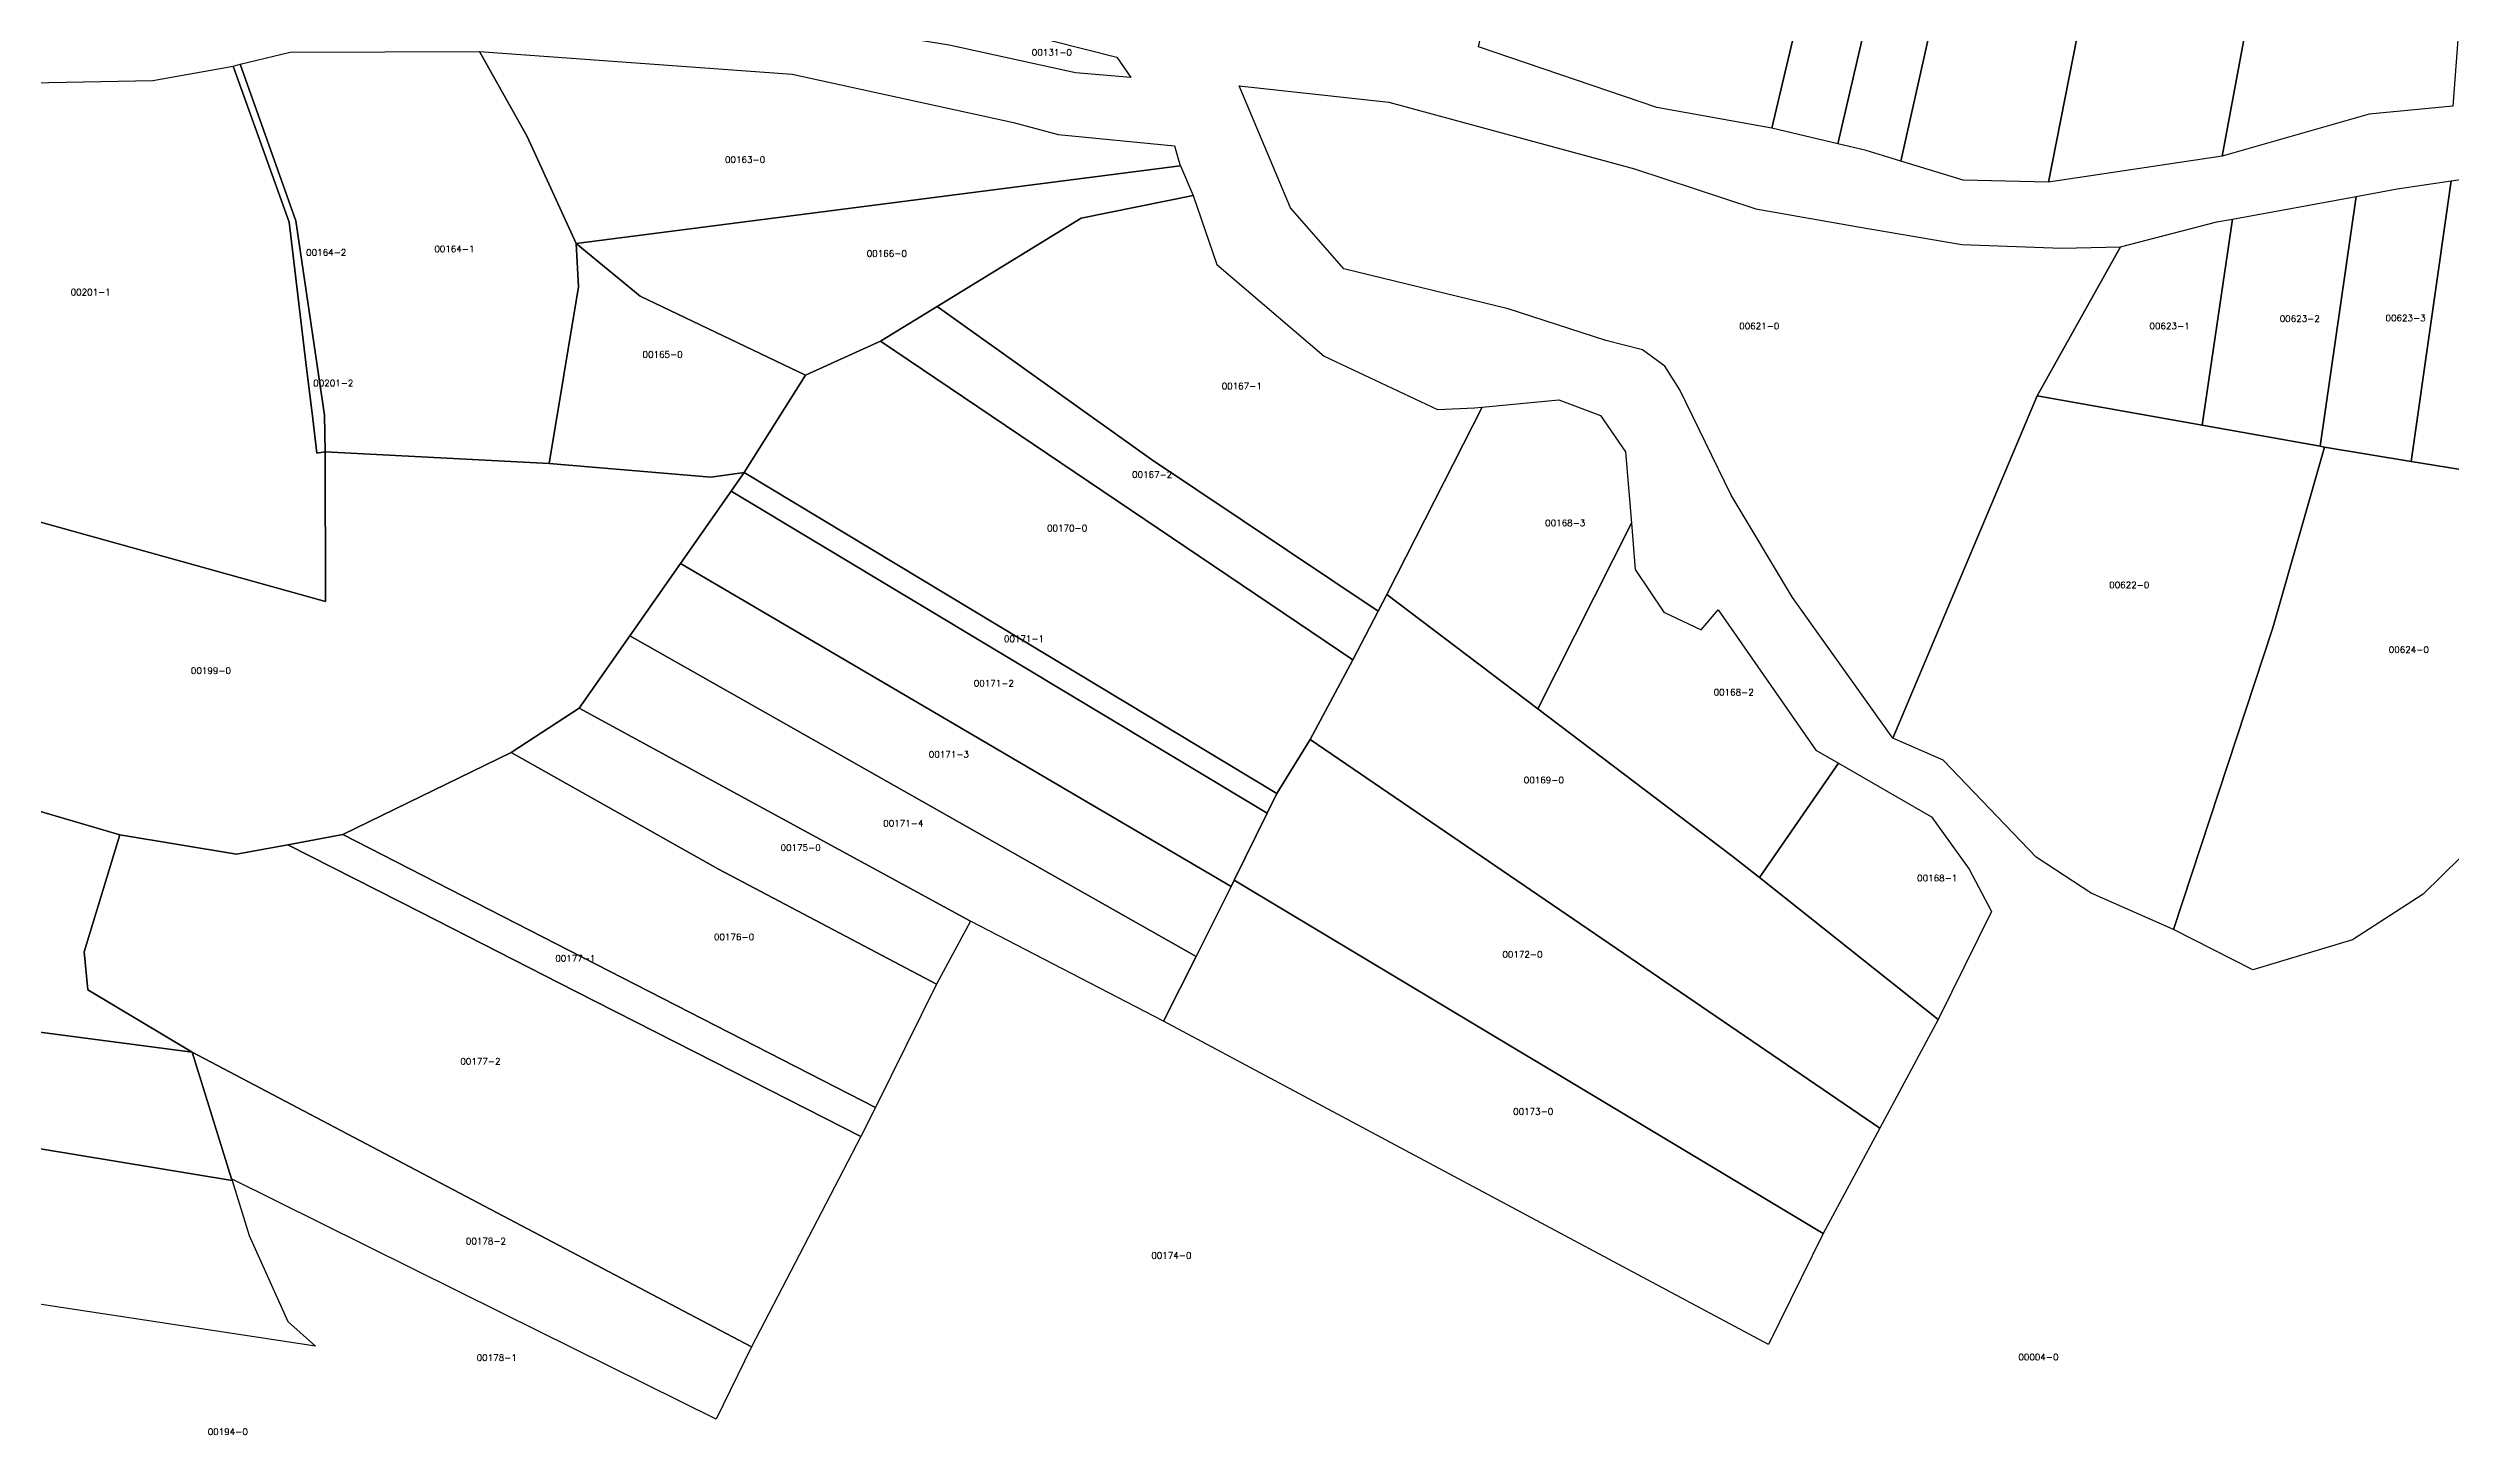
# Model space of a CAD drawing. Header units: metres. Extents: x 7423707 to 7427500, y 4706661 to 4708784.
# Drawn here: x 7424029.1 to 7424403.5, y 4706665.9 to 4706882 of the extents above; entities that cross this region are included whole.
import ezdxf

# ---------------------------------------------------------------- set-up
doc = ezdxf.new("R2010")
doc.units = ezdxf.units.M
doc.layers.add('Numrat_Parcelave', color=7, linetype='Continuous')
doc.layers.add('Parcelat_kadastrale2021', color=7, linetype='Continuous')
doc.styles.get("Standard").update_dxf_attribs({"font": 'simplex.shx'})

msp = doc.modelspace()

# ---------------------------------------------------------------- linework, layer by layer
at = {"layer": 'Parcelat_kadastrale2021'}
for points in [[(7424319.52, 4706962.1), (7424297.57, 4706869.5), (7424279.67, 4706872.73), (7424251.91, 4706882.16), (7424273.19, 4706974.02), (7424280.06, 4706972.51), (7424285.78, 4706966.18), (7424293.37, 4706964.54), (7424301.36, 4706971)], [(7424329.19, 4706958.55), (7424319.12, 4706915.63), (7424307.88, 4706867.07), (7424297.57, 4706869.5), (7424319.52, 4706962.1), (7424325.27, 4706958.26)], [(7424338.89, 4706959.03), (7424317.68, 4706864.38), (7424312.28, 4706866.04), (7424307.88, 4706867.07), (7424319.12, 4706915.63), (7424329.19, 4706958.55)], [(7424317.68, 4706864.38), (7424338.89, 4706959.03), (7424349.16, 4706959.54), (7424359.61, 4706957.47), (7424340.69, 4706861.07), (7424327.41, 4706861.41)], [(7424359.61, 4706957.47), (7424368.42, 4706956.36), (7424383.07, 4706947.52), (7424367.71, 4706865.11), (7424340.69, 4706861.07)], [(7424403.13, 4706935.17), (7424411.13, 4706920.81), (7424405.15, 4706893.01), (7424403.66, 4706872.94), (7424390.61, 4706871.67), (7424367.71, 4706865.11), (7424383.07, 4706947.52), (7424384.29, 4706937.61), (7424391.86, 4706933.01)], [(7424109.89, 4706895.28), (7424130.96, 4706889.27), (7424165.36, 4706888.22), (7424195.57, 4706880.54), (7424197.74, 4706877.37), (7424189.13, 4706878.13), (7424169.44, 4706882.42), (7424130.14, 4706888.75), (7424109.35, 4706890.87)], [(7424072.25, 4706819.08), (7424072.29, 4706795.72), (7424020.61, 4706810.12), (7424002.29, 4706814.75), (7424010, 4706878.07), (7424023.79, 4706876.53), (7424045.43, 4706876.91), (7424057.92, 4706879.17), (7424058.46, 4706877.68), (7424066.67, 4706854.85), (7424069.22, 4706832.96), (7424070.32, 4706824.18), (7424070.96, 4706818.84)], [(7424059.04, 4706879.46), (7424067.7, 4706855.07), (7424072.13, 4706824.75), (7424072.25, 4706819.08), (7424070.96, 4706818.84), (7424070.32, 4706824.18), (7424069.22, 4706832.96), (7424066.67, 4706854.85), (7424058.46, 4706877.68), (7424057.92, 4706879.17)], [(7424096.27, 4706881.47), (7424103.71, 4706868.18), (7424111.34, 4706851.54), (7424111.7, 4706844.76), (7424107.17, 4706817.26), (7424072.25, 4706819.08), (7424072.13, 4706824.75), (7424067.7, 4706855.07), (7424059.04, 4706879.46), (7424066.83, 4706881.34)], [(7424186.42, 4706868.52), (7424204.55, 4706866.74), (7424205.36, 4706863.85), (7424205.46, 4706863.61), (7424205.43, 4706863.61), (7424111.34, 4706851.54), (7424103.71, 4706868.18), (7424096.27, 4706881.47), (7424144.99, 4706877.89), (7424179.48, 4706870.38)], [(7424338.93, 4706827.76), (7424316.46, 4706774.46), (7424300.8, 4706796.36), (7424291.28, 4706812.3), (7424283.24, 4706828.71), (7424280.9, 4706832.42), (7424277.44, 4706834.93), (7424271.71, 4706836.41), (7424256.53, 4706841.33), (7424230.94, 4706847.56), (7424222.64, 4706857.08), (7424214.63, 4706876.09), (7424237.91, 4706873.56), (7424276.22, 4706863.15), (7424295.1, 4706856.93), (7424311.04, 4706854.11), (7424327.19, 4706851.38), (7424342.77, 4706850.8), (7424351.89, 4706850.99)], [(7424111.34, 4706851.54), (7424205.43, 4706863.61), (7424205.46, 4706863.61), (7424207.44, 4706859), (7424190, 4706855.49), (7424167.59, 4706841.73), (7424158.76, 4706836.3), (7424147.06, 4706831), (7424121.33, 4706843.32)], [(7424403.38, 4706861.27), (7424416.77, 4706863.23), (7424410.02, 4706815.46), (7424397.19, 4706817.57)], [(7424388.59, 4706858.86), (7424395, 4706860.03), (7424403.38, 4706861.27), (7424397.19, 4706817.57), (7424383.68, 4706819.8), (7424382.99, 4706819.92)], [(7424236.28, 4706794.21), (7424200.99, 4706817.86), (7424167.59, 4706841.73), (7424190, 4706855.49), (7424207.44, 4706859), (7424211.14, 4706848.26), (7424227.85, 4706833.96), (7424245.52, 4706825.64), (7424251.26, 4706825.89), (7424252.46, 4706826.01), (7424237.64, 4706796.82)], [(7424369.35, 4706855.34), (7424388.59, 4706858.86), (7424382.99, 4706819.92), (7424364.62, 4706823.19)], [(7424351.89, 4706850.99), (7424366.89, 4706854.89), (7424369.35, 4706855.34), (7424364.62, 4706823.19), (7424338.93, 4706827.76)], [(7424111.34, 4706851.54), (7424121.33, 4706843.32), (7424147.06, 4706831), (7424137.51, 4706815.83), (7424132.34, 4706815.09), (7424107.17, 4706817.26), (7424111.7, 4706844.76)], [(7424167.59, 4706841.73), (7424200.99, 4706817.86), (7424236.28, 4706794.21), (7424232.31, 4706786.62), (7424158.76, 4706836.3)], [(7424147.06, 4706831), (7424158.76, 4706836.3), (7424232.31, 4706786.62), (7424225.69, 4706774.23), (7424220.51, 4706765.84), (7424137.51, 4706815.83)], [(7424107.17, 4706817.26), (7424132.34, 4706815.09), (7424137.51, 4706815.83), (7424135.49, 4706812.94), (7424127.59, 4706801.65), (7424119.7, 4706790.38), (7424111.8, 4706779.11), (7424101.25, 4706772.23), (7424075.01, 4706759.42), (7424066.44, 4706757.83), (7424058.44, 4706756.35), (7424040.25, 4706759.39), (7423981.39, 4706776.66), (7423955.33, 4706781.96), (7423935.07, 4706787.14), (7423943.82, 4706803.11), (7423955.76, 4706827.96), (7424002.29, 4706814.75), (7424020.61, 4706810.12), (7424072.29, 4706795.72), (7424072.25, 4706819.08)], [(7424237.64, 4706796.82), (7424252.46, 4706826.01), (7424264.42, 4706827.16), (7424270.89, 4706824.73), (7424274.81, 4706819.07), (7424275.72, 4706807.96), (7424261.14, 4706779.03)], [(7424383.68, 4706819.8), (7424375.62, 4706791.62), (7424360.13, 4706744.61), (7424347.31, 4706750.31), (7424338.77, 4706755.88), (7424324.3, 4706771.03), (7424316.46, 4706774.46), (7424338.93, 4706827.76), (7424364.62, 4706823.19), (7424382.99, 4706819.92)], [(7424375.62, 4706791.62), (7424383.68, 4706819.8), (7424397.19, 4706817.57), (7424410.02, 4706815.46), (7424421.38, 4706813.59), (7424417.19, 4706790.87), (7424413.06, 4706775.91), (7424407.85, 4706758.79), (7424399.06, 4706750.15), (7424388.06, 4706743.03), (7424372.51, 4706738.35), (7424360.13, 4706744.61)], [(7424137.51, 4706815.83), (7424220.51, 4706765.84), (7424218.99, 4706762.74), (7424135.49, 4706812.94)], [(7424127.59, 4706801.65), (7424135.49, 4706812.94), (7424218.99, 4706762.74), (7424213.86, 4706752.31), (7424213.38, 4706751.34)], [(7424295.66, 4706752.72), (7424291.37, 4706756.12), (7424261.14, 4706779.03), (7424275.72, 4706807.96), (7424276.31, 4706800.7), (7424280.79, 4706794.08), (7424286.56, 4706791.3), (7424289.22, 4706794.42), (7424304.46, 4706772.59), (7424307.98, 4706770.56)], [(7424119.7, 4706790.38), (7424127.59, 4706801.65), (7424213.38, 4706751.34), (7424207.9, 4706740.42)], [(7424232.31, 4706786.62), (7424236.28, 4706794.21), (7424237.64, 4706796.82), (7424261.14, 4706779.03), (7424291.37, 4706756.12), (7424295.66, 4706752.72), (7424323.49, 4706730.58), (7424314.39, 4706713.64), (7424225.69, 4706774.23)], [(7424202.84, 4706730.33), (7424172.77, 4706745.94), (7424111.8, 4706779.11), (7424119.7, 4706790.38), (7424207.9, 4706740.42)], [(7423883.02, 4706751.9), (7423885.12, 4706762.62), (7423933.22, 4706762.73), (7423946.77, 4706772.47), (7423955.33, 4706781.96), (7423981.39, 4706776.66), (7424040.25, 4706759.39), (7424034.72, 4706741.12), (7424035.29, 4706735.22), (7424051.56, 4706725.52), (7423882.19, 4706747.73)], [(7424172.77, 4706745.94), (7424167.47, 4706736.08), (7424133.52, 4706754.01), (7424101.25, 4706772.23), (7424111.8, 4706779.11)], [(7424220.51, 4706765.84), (7424225.69, 4706774.23), (7424314.39, 4706713.64), (7424305.61, 4706697.24), (7424213.86, 4706752.31), (7424218.99, 4706762.74)], [(7424167.47, 4706736.08), (7424158, 4706716.88), (7424075.01, 4706759.42), (7424101.25, 4706772.23), (7424133.52, 4706754.01)], [(7424323.49, 4706730.58), (7424295.66, 4706752.72), (7424307.98, 4706770.56), (7424322.47, 4706762.19), (7424328.34, 4706754.03), (7424331.81, 4706747.44)], [(7424155.67, 4706712.38), (7424138.67, 4706679.61), (7424051.56, 4706725.52), (7424035.29, 4706735.22), (7424034.72, 4706741.12), (7424040.25, 4706759.39), (7424058.44, 4706756.35), (7424066.44, 4706757.83), (7424087.2, 4706747.26), (7424111.2, 4706735.03), (7424132.93, 4706723.96)], [(7424158, 4706716.88), (7424155.67, 4706712.38), (7424132.93, 4706723.96), (7424111.2, 4706735.03), (7424087.2, 4706747.26), (7424066.44, 4706757.83), (7424075.01, 4706759.42)], [(7424213.86, 4706752.31), (7424305.61, 4706697.24), (7424297.07, 4706679.96), (7424202.84, 4706730.33), (7424207.9, 4706740.42), (7424213.38, 4706751.34)], [(7423943.67, 4706724.39), (7423878.96, 4706731.38), (7423882.19, 4706747.73), (7424051.56, 4706725.52), (7424057.69, 4706705.75), (7424057.77, 4706705.49)], [(7424133.17, 4706668.31), (7424099.85, 4706684.84), (7424057.69, 4706705.75), (7424051.56, 4706725.52), (7424138.67, 4706679.61)], [(7424070.77, 4706679.71), (7424013.32, 4706688.42), (7423945.64, 4706698.14), (7423943.67, 4706724.39), (7424057.77, 4706705.49), (7424060.43, 4706696.92), (7424066.45, 4706683.53)]]:
    msp.add_lwpolyline(points, close=True, dxfattribs=at)

# ---------------------------------------------------------------- texts
at = {"layer": 'Numrat_Parcelave'}
for s, p in [('00131-0', (7424182.32, 4706880.8)), ('00163-0', (7424134.53, 4706864.1)), ('00164-2', (7424069.29, 4706849.63)), ('00164-1', (7424089.26, 4706850.18)), ('00166-0', (7424156.61, 4706849.47)), ('00201-1', (7424032.61, 4706843.44)), ('00621-0', (7424292.51, 4706838.17)), ('00623-1', (7424356.41, 4706838.17)), ('00623-2', (7424376.69, 4706839.31)), ('00623-3', (7424393.18, 4706839.41)), ('00165-0', (7424121.69, 4706833.73)), ('00201-2', (7424070.39, 4706829.27)), ('00167-1', (7424211.9, 4706828.8)), ('00167-2', (7424197.94, 4706815.02)), ('00170-0', (7424184.69, 4706806.67)), ('00168-3', (7424262.28, 4706807.48)), ('00622-0', (7424350.14, 4706797.81)), ('00171-1', (7424177.98, 4706789.42)), ('00624-0', (7424393.68, 4706787.73)), ('00199-0', (7424051.34, 4706784.47)), ('00171-2', (7424173.28, 4706782.49)), ('00168-2', (7424288.52, 4706781.1)), ('00171-3', (7424166.28, 4706771.42)), ('00169-0', (7424258.95, 4706767.41)), ('00171-4', (7424159.18, 4706760.68)), ('00175-0', (7424143.19, 4706756.88)), ('00168-1', (7424320.22, 4706752.14)), ('00176-0', (7424132.81, 4706742.96)), ('00177-1', (7424108.1, 4706739.63)), ('00172-0', (7424255.62, 4706740.25)), ('00177-2', (7424093.31, 4706723.58)), ('00173-0', (7424257.29, 4706715.76)), ('00178-2', (7424094.17, 4706695.55)), ('00174-0', (7424200.93, 4706693.32)), ('00178-1', (7424095.85, 4706677.4)), ('00004-0', (7424335.99, 4706677.5)), ('00194-0', (7424053.96, 4706665.86))]:
    msp.add_text(s, height=1, dxfattribs=at).set_placement(p)

doc.saveas('drawing.dxf')
